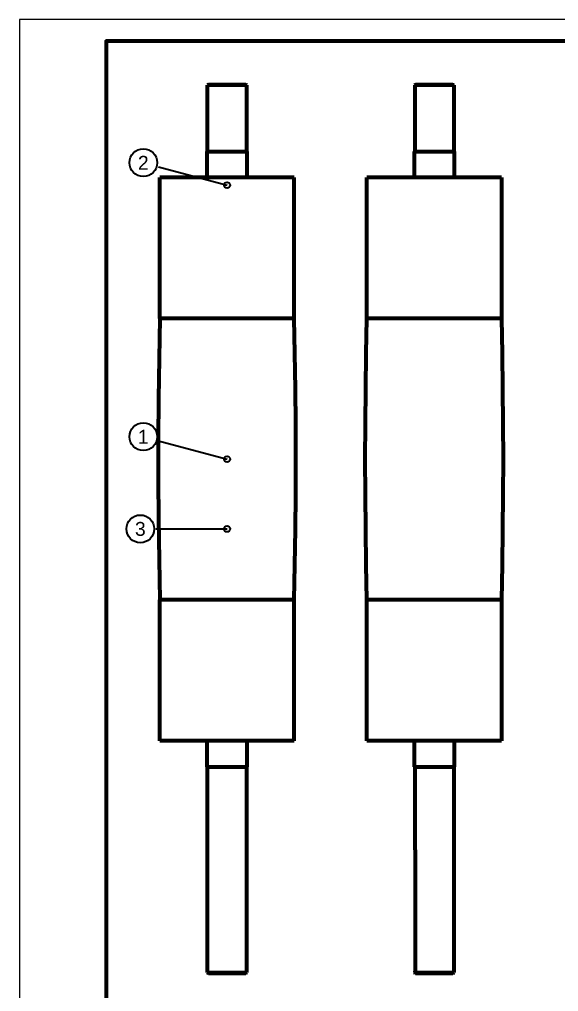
# Model space of a CAD drawing. Header units: millimetres. Extents: x 0 to 594, y 0 to 420.
# Drawn here: x 0 to 124.3, y 195.6 to 420 of the extents above; entities that cross this region are included whole.
import ezdxf
from ezdxf.enums import TextEntityAlignment as Align

# ---------------------------------------------------------------- set-up
doc = ezdxf.new("R2010")
doc.units = ezdxf.units.MM
doc.styles.add('GOST', font='Arial')

msp = doc.modelspace()

# ---------------------------------------------------------------- linework, layer by layer
at = {"color": 1, "lineweight": 70}
for p, q in [((43.58, 405), (43.38, 404.8)), ((43.49, 404.8), (43.38, 404.8)), ((43.38, 389.5), (43.38, 404.8)), ((43.83, 404.8), (43.49, 404.8)), ((43.58, 405), (43.69, 405)), ((43.69, 405), (44.01, 405)), ((44.36, 404.8), (43.83, 404.8)), ((44.01, 405), (44.52, 405)), ((45.08, 404.8), (44.36, 404.8)), ((44.52, 405), (45.2, 405)), ((45.93, 404.8), (45.08, 404.8)), ((45.2, 405), (46.02, 405)), ((46.88, 404.8), (45.93, 404.8)), ((46.02, 405), (46.93, 405)), ((47.88, 404.8), (46.88, 404.8)), ((46.93, 405), (47.88, 405)), ((47.88, 405), (48.84, 405)), ((48.88, 404.8), (47.88, 404.8)), ((48.84, 405), (49.75, 405)), ((49.83, 404.8), (48.88, 404.8)), ((49.75, 405), (50.56, 405)), ((50.69, 404.8), (49.83, 404.8)), ((50.56, 405), (51.24, 405)), ((51.4, 404.8), (50.69, 404.8)), ((51.24, 405), (51.76, 405)), ((51.94, 404.8), (51.4, 404.8)), ((51.76, 405), (52.07, 405)), ((52.27, 404.8), (51.94, 404.8)), ((52.07, 405), (52.18, 405)), ((52.38, 404.8), (52.18, 405)), ((52.38, 404.8), (52.27, 404.8)), ((52.38, 404.8), (52.38, 389.5)), ((91.36, 405), (91.16, 404.8)), ((91.19, 404.8), (91.16, 404.8)), ((91.16, 404.8), (91.16, 389.5)), ((91.27, 404.8), (91.19, 404.8)), ((91.41, 404.8), (91.27, 404.8)), ((91.36, 405), (91.47, 405)), ((91.61, 404.8), (91.41, 404.8)), ((91.47, 405), (91.79, 405)), ((91.85, 404.8), (91.61, 404.8)), ((91.79, 405), (92.3, 405)), ((92.14, 404.8), (91.85, 404.8)), ((92.48, 404.8), (92.14, 404.8)), ((92.3, 405), (92.98, 405)), ((92.86, 404.8), (92.48, 404.8)), ((93.27, 404.8), (92.86, 404.8)), ((92.98, 405), (93.8, 405)), ((93.71, 404.8), (93.27, 404.8)), ((94.18, 404.8), (93.71, 404.8)), ((93.8, 405), (94.71, 405)), ((94.66, 404.8), (94.18, 404.8)), ((95.16, 404.8), (94.66, 404.8)), ((94.71, 405), (95.66, 405)), ((95.66, 404.8), (95.16, 404.8)), ((95.66, 405), (96.62, 405)), ((96.17, 404.8), (95.66, 404.8)), ((96.66, 404.8), (96.17, 404.8)), ((96.62, 405), (97.53, 405)), ((97.15, 404.8), (96.66, 404.8)), ((97.61, 404.8), (97.15, 404.8)), ((97.53, 405), (98.34, 405)), ((98.06, 404.8), (97.61, 404.8)), ((98.47, 404.8), (98.06, 404.8)), ((98.34, 405), (99.02, 405)), ((98.84, 404.8), (98.47, 404.8)), ((99.18, 404.8), (98.84, 404.8)), ((99.02, 405), (99.54, 405)), ((99.47, 404.8), (99.18, 404.8)), ((99.72, 404.8), (99.47, 404.8)), ((99.54, 405), (99.85, 405)), ((99.91, 404.8), (99.72, 404.8)), ((99.85, 405), (99.96, 405)), ((100.05, 404.8), (99.91, 404.8)), ((99.96, 405), (100.16, 404.8)), ((100.13, 404.8), (100.05, 404.8)), ((100.16, 404.8), (100.13, 404.8)), ((100.16, 404.8), (100.16, 389.5)), ((43.28, 389.5), (43.4, 389.5)), ((43.28, 383.5), (43.28, 389.5)), ((43.4, 389.5), (43.74, 389.5)), ((43.74, 389.5), (44.29, 389.5)), ((44.29, 389.5), (45.01, 389.5)), ((45.01, 389.5), (45.89, 389.5)), ((45.89, 389.5), (46.86, 389.5)), ((46.86, 389.5), (47.88, 389.5)), ((47.88, 389.5), (48.91, 389.5)), ((48.91, 389.5), (49.88, 389.5)), ((49.88, 389.5), (50.75, 389.5)), ((50.75, 389.5), (51.48, 389.5)), ((51.48, 389.5), (52.03, 389.5)), ((52.03, 389.5), (52.37, 389.5)), ((52.37, 389.5), (52.48, 389.5)), ((52.48, 389.5), (52.48, 383.5)), ((91.06, 389.5), (91.09, 389.5)), ((91.06, 389.5), (91.06, 383.5)), ((91.09, 389.5), (91.18, 389.5)), ((91.18, 389.5), (91.32, 389.5)), ((91.32, 389.5), (91.52, 389.5)), ((91.52, 389.5), (91.77, 389.5)), ((91.77, 389.5), (92.07, 389.5)), ((92.07, 389.5), (92.41, 389.5)), ((92.41, 389.5), (92.79, 389.5)), ((92.79, 389.5), (93.21, 389.5)), ((93.21, 389.5), (93.67, 389.5)), ((93.67, 389.5), (94.14, 389.5)), ((94.14, 389.5), (94.64, 389.5)), ((94.64, 389.5), (95.15, 389.5)), ((95.15, 389.5), (95.66, 389.5)), ((95.66, 389.5), (96.18, 389.5)), ((96.18, 389.5), (96.69, 389.5)), ((96.69, 389.5), (97.18, 389.5)), ((97.18, 389.5), (97.66, 389.5)), ((97.66, 389.5), (98.11, 389.5)), ((98.11, 389.5), (98.53, 389.5)), ((98.53, 389.5), (98.91, 389.5)), ((98.91, 389.5), (99.26, 389.5)), ((99.26, 389.5), (99.56, 389.5)), ((99.56, 389.5), (99.81, 389.5)), ((99.81, 389.5), (100, 389.5)), ((100, 389.5), (100.15, 389.5)), ((100.15, 389.5), (100.23, 389.5)), ((100.23, 389.5), (100.26, 389.5)), ((100.26, 389.5), (100.26, 383.5)), ((32.48, 383.5), (32.38, 383.5)), ((32.38, 351), (32.38, 383.5)), ((32.77, 383.5), (32.48, 383.5)), ((33.25, 383.5), (32.77, 383.5)), ((33.92, 383.5), (33.25, 383.5)), ((34.76, 383.5), (33.92, 383.5)), ((35.76, 383.5), (34.76, 383.5)), ((36.92, 383.5), (35.76, 383.5)), ((38.22, 383.5), (36.92, 383.5)), ((39.64, 383.5), (38.22, 383.5)), ((41.16, 383.5), (39.64, 383.5)), ((42.76, 383.5), (41.16, 383.5)), ((44.43, 383.5), (42.76, 383.5)), ((46.15, 383.5), (44.43, 383.5)), ((47.88, 383.5), (46.15, 383.5)), ((49.62, 383.5), (47.88, 383.5)), ((51.33, 383.5), (49.62, 383.5)), ((53, 383.5), (51.33, 383.5)), ((54.61, 383.5), (53, 383.5)), ((56.13, 383.5), (54.61, 383.5)), ((57.55, 383.5), (56.13, 383.5)), ((58.84, 383.5), (57.55, 383.5)), ((60, 383.5), (58.84, 383.5)), ((61.01, 383.5), (60, 383.5)), ((61.85, 383.5), (61.01, 383.5)), ((62.51, 383.5), (61.85, 383.5)), ((62.99, 383.5), (62.51, 383.5)), ((63.28, 383.5), (62.99, 383.5)), ((63.38, 383.5), (63.28, 383.5)), ((63.38, 351), (63.38, 383.5)), ((80.55, 383.5), (80.16, 383.5)), ((80.16, 351), (80.16, 383.5)), ((81.7, 383.5), (80.55, 383.5)), ((83.54, 383.5), (81.7, 383.5)), ((86, 383.5), (83.54, 383.5)), ((88.94, 383.5), (86, 383.5)), ((92.21, 383.5), (88.94, 383.5)), ((95.66, 383.5), (92.21, 383.5)), ((99.11, 383.5), (95.66, 383.5)), ((102.39, 383.5), (99.11, 383.5)), ((105.33, 383.5), (102.39, 383.5)), ((107.78, 383.5), (105.33, 383.5)), ((109.63, 383.5), (107.78, 383.5)), ((110.77, 383.5), (109.63, 383.5)), ((111.16, 383.5), (110.77, 383.5)), ((111.16, 383.5), (111.16, 351)), ((32.38, 351), (32.19, 341.72)), ((32.48, 351), (32.38, 351)), ((32.77, 351), (32.48, 351)), ((33.25, 351), (32.77, 351)), ((33.92, 351), (33.25, 351)), ((34.76, 351), (33.92, 351)), ((35.76, 351), (34.76, 351)), ((36.92, 351), (35.76, 351)), ((38.22, 351), (36.92, 351)), ((39.64, 351), (38.22, 351)), ((41.16, 351), (39.64, 351)), ((42.76, 351), (41.16, 351)), ((44.43, 351), (42.76, 351)), ((46.15, 351), (44.43, 351)), ((47.88, 351), (46.15, 351)), ((49.62, 351), (47.88, 351)), ((51.33, 351), (49.62, 351)), ((53, 351), (51.33, 351)), ((54.61, 351), (53, 351)), ((56.13, 351), (54.61, 351)), ((57.55, 351), (56.13, 351)), ((58.84, 351), (57.55, 351)), ((60, 351), (58.84, 351)), ((61.01, 351), (60, 351)), ((61.85, 351), (61.01, 351)), ((62.51, 351), (61.85, 351)), ((62.99, 351), (62.51, 351)), ((63.28, 351), (62.99, 351)), ((63.38, 351), (63.28, 351)), ((63.55, 342.88), (63.38, 351)), ((79.99, 342.88), (80.16, 351)), ((80.26, 351), (80.16, 351)), ((80.55, 351), (80.26, 351)), ((81.03, 351), (80.55, 351)), ((81.7, 351), (81.03, 351)), ((82.54, 351), (81.7, 351)), ((83.54, 351), (82.54, 351)), ((84.7, 351), (83.54, 351)), ((86, 351), (84.7, 351)), ((87.42, 351), (86, 351)), ((88.94, 351), (87.42, 351)), ((90.54, 351), (88.94, 351)), ((92.21, 351), (90.54, 351)), ((93.93, 351), (92.21, 351)), ((95.66, 351), (93.93, 351)), ((97.4, 351), (95.66, 351)), ((99.11, 351), (97.4, 351)), ((100.78, 351), (99.11, 351)), ((102.39, 351), (100.78, 351)), ((103.91, 351), (102.39, 351)), ((105.33, 351), (103.91, 351)), ((106.62, 351), (105.33, 351)), ((107.78, 351), (106.62, 351)), ((108.79, 351), (107.78, 351)), ((109.63, 351), (108.79, 351)), ((110.29, 351), (109.63, 351)), ((110.77, 351), (110.29, 351)), ((111.06, 351), (110.77, 351)), ((111.16, 351), (111.06, 351)), ((111.16, 351), (111.33, 342.88)), ((32.19, 341.72), (32.06, 332.43)), ((63.67, 334.75), (63.55, 342.88)), ((79.87, 334.75), (79.99, 342.88)), ((111.33, 342.88), (111.45, 334.75)), ((63.75, 326.63), (63.67, 334.75)), ((79.8, 326.63), (79.87, 334.75)), ((111.45, 334.75), (111.53, 326.63)), ((32.06, 332.43), (32, 323.14)), ((63.77, 318.5), (63.75, 326.63)), ((79.77, 318.5), (79.8, 326.63)), ((111.53, 326.63), (111.55, 318.5)), ((32, 323.14), (32, 313.86)), ((63.75, 310.37), (63.77, 318.5)), ((79.8, 310.37), (79.77, 318.5)), ((111.55, 318.5), (111.53, 310.37)), ((32, 313.86), (32.06, 304.57)), ((63.67, 302.25), (63.75, 310.37)), ((79.87, 302.25), (79.8, 310.37)), ((111.53, 310.37), (111.45, 302.25)), ((32.06, 304.57), (32.19, 295.28)), ((63.55, 294.12), (63.67, 302.25)), ((79.99, 294.12), (79.87, 302.25)), ((111.45, 302.25), (111.33, 294.12)), ((32.19, 295.28), (32.38, 286)), ((63.38, 286), (63.55, 294.12)), ((80.16, 286), (79.99, 294.12)), ((111.33, 294.12), (111.16, 286)), ((32.48, 286), (32.38, 286)), ((32.38, 253.5), (32.38, 286)), ((32.77, 286), (32.48, 286)), ((33.25, 286), (32.77, 286)), ((33.92, 286), (33.25, 286)), ((34.76, 286), (33.92, 286)), ((35.76, 286), (34.76, 286)), ((36.92, 286), (35.76, 286)), ((38.22, 286), (36.92, 286)), ((39.64, 286), (38.22, 286)), ((41.16, 286), (39.64, 286)), ((42.76, 286), (41.16, 286)), ((44.43, 286), (42.76, 286)), ((46.15, 286), (44.43, 286)), ((47.88, 286), (46.15, 286)), ((49.62, 286), (47.88, 286)), ((51.33, 286), (49.62, 286)), ((53, 286), (51.33, 286)), ((54.61, 286), (53, 286)), ((56.13, 286), (54.61, 286)), ((57.55, 286), (56.13, 286)), ((58.84, 286), (57.55, 286)), ((60, 286), (58.84, 286)), ((61.01, 286), (60, 286)), ((61.85, 286), (61.01, 286)), ((62.51, 286), (61.85, 286)), ((62.99, 286), (62.51, 286)), ((63.28, 286), (62.99, 286)), ((63.38, 286), (63.28, 286)), ((63.38, 253.5), (63.38, 286)), ((80.26, 286), (80.16, 286)), ((80.16, 253.5), (80.16, 286)), ((80.55, 286), (80.26, 286)), ((81.03, 286), (80.55, 286)), ((81.7, 286), (81.03, 286)), ((82.54, 286), (81.7, 286)), ((83.54, 286), (82.54, 286)), ((84.7, 286), (83.54, 286)), ((86, 286), (84.7, 286)), ((87.42, 286), (86, 286)), ((88.94, 286), (87.42, 286)), ((90.54, 286), (88.94, 286)), ((92.21, 286), (90.54, 286)), ((93.93, 286), (92.21, 286)), ((95.66, 286), (93.93, 286)), ((97.4, 286), (95.66, 286)), ((99.11, 286), (97.4, 286)), ((100.78, 286), (99.11, 286)), ((102.39, 286), (100.78, 286)), ((103.91, 286), (102.39, 286)), ((105.33, 286), (103.91, 286)), ((106.62, 286), (105.33, 286)), ((107.78, 286), (106.62, 286)), ((108.79, 286), (107.78, 286)), ((109.63, 286), (108.79, 286)), ((110.29, 286), (109.63, 286)), ((110.77, 286), (110.29, 286)), ((111.06, 286), (110.77, 286)), ((111.16, 286), (111.06, 286)), ((111.16, 286), (111.16, 253.5)), ((32.48, 253.5), (32.38, 253.5)), ((32.77, 253.5), (32.48, 253.5)), ((33.25, 253.5), (32.77, 253.5)), ((33.92, 253.5), (33.25, 253.5)), ((34.76, 253.5), (33.92, 253.5)), ((35.76, 253.5), (34.76, 253.5)), ((36.92, 253.5), (35.76, 253.5)), ((38.22, 253.5), (36.92, 253.5)), ((39.64, 253.5), (38.22, 253.5)), ((41.16, 253.5), (39.64, 253.5)), ((42.76, 253.5), (41.16, 253.5)), ((44.43, 253.5), (42.76, 253.5)), ((43.28, 247.5), (43.28, 253.5)), ((46.15, 253.5), (44.43, 253.5)), ((47.88, 253.5), (46.15, 253.5)), ((49.62, 253.5), (47.88, 253.5)), ((51.33, 253.5), (49.62, 253.5)), ((53, 253.5), (51.33, 253.5)), ((52.48, 253.5), (52.48, 247.5)), ((54.61, 253.5), (53, 253.5)), ((56.13, 253.5), (54.61, 253.5)), ((57.55, 253.5), (56.13, 253.5)), ((58.84, 253.5), (57.55, 253.5)), ((60, 253.5), (58.84, 253.5)), ((61.01, 253.5), (60, 253.5)), ((61.85, 253.5), (61.01, 253.5)), ((62.51, 253.5), (61.85, 253.5)), ((62.99, 253.5), (62.51, 253.5)), ((63.28, 253.5), (62.99, 253.5)), ((63.38, 253.5), (63.28, 253.5)), ((80.55, 253.5), (80.16, 253.5)), ((81.7, 253.5), (80.55, 253.5)), ((83.54, 253.5), (81.7, 253.5)), ((86, 253.5), (83.54, 253.5)), ((88.94, 253.5), (86, 253.5)), ((92.21, 253.5), (88.94, 253.5)), ((91.06, 253.5), (91.06, 247.5)), ((95.66, 253.5), (92.21, 253.5)), ((99.11, 253.5), (95.66, 253.5)), ((102.39, 253.5), (99.11, 253.5)), ((100.26, 253.5), (100.26, 247.5)), ((105.33, 253.5), (102.39, 253.5)), ((107.78, 253.5), (105.33, 253.5)), ((109.63, 253.5), (107.78, 253.5)), ((110.77, 253.5), (109.63, 253.5)), ((111.16, 253.5), (110.77, 253.5)), ((43.28, 247.5), (43.4, 247.5)), ((43.38, 200), (43.38, 247.5)), ((43.4, 247.5), (43.74, 247.5)), ((43.74, 247.5), (44.29, 247.5)), ((44.29, 247.5), (45.01, 247.5)), ((45.01, 247.5), (45.89, 247.5)), ((45.89, 247.5), (46.86, 247.5)), ((46.86, 247.5), (47.88, 247.5)), ((47.88, 247.5), (48.91, 247.5)), ((48.91, 247.5), (49.88, 247.5)), ((49.88, 247.5), (50.75, 247.5)), ((50.75, 247.5), (51.48, 247.5)), ((51.48, 247.5), (52.03, 247.5)), ((52.03, 247.5), (52.37, 247.5)), ((52.37, 247.5), (52.48, 247.5)), ((52.38, 247.5), (52.38, 200)), ((91.06, 247.5), (91.09, 247.5)), ((91.09, 247.5), (91.18, 247.5)), ((91.16, 247.5), (91.16, 228.3)), ((91.18, 247.5), (91.32, 247.5)), ((91.32, 247.5), (91.52, 247.5)), ((91.52, 247.5), (91.77, 247.5)), ((91.77, 247.5), (92.07, 247.5)), ((92.07, 247.5), (92.41, 247.5)), ((92.41, 247.5), (92.79, 247.5)), ((92.79, 247.5), (93.21, 247.5)), ((93.21, 247.5), (93.67, 247.5)), ((93.67, 247.5), (94.14, 247.5)), ((94.14, 247.5), (94.64, 247.5)), ((94.64, 247.5), (95.15, 247.5)), ((95.15, 247.5), (95.66, 247.5)), ((95.66, 247.5), (96.18, 247.5)), ((96.18, 247.5), (96.69, 247.5)), ((96.69, 247.5), (97.18, 247.5)), ((97.18, 247.5), (97.66, 247.5)), ((97.66, 247.5), (98.11, 247.5)), ((98.11, 247.5), (98.53, 247.5)), ((98.53, 247.5), (98.91, 247.5)), ((98.91, 247.5), (99.26, 247.5)), ((99.26, 247.5), (99.56, 247.5)), ((99.56, 247.5), (99.81, 247.5)), ((99.81, 247.5), (100, 247.5)), ((100, 247.5), (100.15, 247.5)), ((100.15, 247.5), (100.23, 247.5)), ((100.16, 247.5), (100.16, 200)), ((100.23, 247.5), (100.26, 247.5)), ((91.17, 228.3), (91.16, 228.3)), ((91.16, 228.3), (91.16, 228.3)), ((91.18, 228.3), (91.17, 228.3)), ((91.17, 228.3), (91.17, 228.3)), ((91.19, 228.3), (91.18, 228.3)), ((91.18, 228.3), (91.18, 228.3)), ((91.21, 228.3), (91.19, 228.3)), ((91.22, 228.3), (91.21, 228.3)), ((91.24, 228.3), (91.22, 228.3)), ((91.25, 228.3), (91.24, 228.3)), ((91.27, 228.3), (91.25, 228.3)), ((91.29, 228.3), (91.27, 228.3)), ((91.31, 228.3), (91.29, 228.3)), ((91.34, 228.3), (91.31, 228.3)), ((91.34, 200.3), (91.34, 228.3)), ((43.38, 200), (43.49, 200)), ((43.58, 199.8), (43.38, 200)), ((43.49, 200), (43.83, 200)), ((43.69, 199.8), (43.58, 199.8)), ((44.01, 199.8), (43.69, 199.8)), ((43.83, 200), (44.36, 200)), ((44.52, 199.8), (44.01, 199.8)), ((44.36, 200), (45.08, 200)), ((45.2, 199.8), (44.52, 199.8)), ((45.08, 200), (45.93, 200)), ((46.02, 199.8), (45.2, 199.8)), ((45.93, 200), (46.88, 200)), ((46.93, 199.8), (46.02, 199.8)), ((46.88, 200), (47.88, 200)), ((47.88, 199.8), (46.93, 199.8)), ((47.88, 200), (48.88, 200)), ((48.84, 199.8), (47.88, 199.8)), ((49.75, 199.8), (48.84, 199.8)), ((48.88, 200), (49.83, 200)), ((50.56, 199.8), (49.75, 199.8)), ((49.83, 200), (50.69, 200)), ((51.24, 199.8), (50.56, 199.8)), ((50.69, 200), (51.4, 200)), ((51.76, 199.8), (51.24, 199.8)), ((51.4, 200), (51.94, 200)), ((52.07, 199.8), (51.76, 199.8)), ((51.94, 200), (52.27, 200)), ((52.18, 199.8), (52.07, 199.8)), ((52.18, 199.8), (52.38, 200)), ((52.27, 200), (52.38, 200)), ((91.16, 200.3), (91.16, 200.3)), ((91.16, 200.3), (91.17, 200.3)), ((91.16, 200.3), (91.16, 200)), ((91.16, 200), (91.19, 200)), ((91.36, 199.8), (91.16, 200)), ((91.17, 200.3), (91.17, 200.3)), ((91.17, 200.3), (91.18, 200.3)), ((91.18, 200.3), (91.18, 200.3)), ((91.18, 200.3), (91.19, 200.3)), ((91.19, 200.3), (91.21, 200.3)), ((91.19, 200), (91.27, 200)), ((91.21, 200.3), (91.22, 200.3)), ((91.22, 200.3), (91.24, 200.3)), ((91.24, 200.3), (91.25, 200.3)), ((91.25, 200.3), (91.27, 200.3)), ((91.27, 200.3), (91.29, 200.3)), ((91.27, 200), (91.41, 200)), ((91.29, 200.3), (91.31, 200.3)), ((91.31, 200.3), (91.34, 200.3)), ((91.47, 199.8), (91.36, 199.8)), ((91.41, 200), (91.61, 200)), ((91.79, 199.8), (91.47, 199.8)), ((91.61, 200), (91.85, 200)), ((92.3, 199.8), (91.79, 199.8)), ((91.85, 200), (92.14, 200)), ((92.14, 200), (92.48, 200)), ((92.98, 199.8), (92.3, 199.8)), ((92.48, 200), (92.86, 200)), ((92.86, 200), (93.27, 200)), ((93.8, 199.8), (92.98, 199.8)), ((93.27, 200), (93.71, 200)), ((93.71, 200), (94.18, 200)), ((94.71, 199.8), (93.8, 199.8)), ((94.18, 200), (94.66, 200)), ((94.66, 200), (95.16, 200)), ((95.66, 199.8), (94.71, 199.8)), ((95.16, 200), (95.66, 200)), ((95.66, 200), (96.17, 200)), ((96.62, 199.8), (95.66, 199.8)), ((96.17, 200), (96.66, 200)), ((97.53, 199.8), (96.62, 199.8)), ((96.66, 200), (97.15, 200)), ((97.15, 200), (97.61, 200)), ((98.34, 199.8), (97.53, 199.8)), ((97.61, 200), (98.06, 200)), ((98.06, 200), (98.47, 200)), ((99.02, 199.8), (98.34, 199.8)), ((98.47, 200), (98.84, 200)), ((98.84, 200), (99.18, 200)), ((99.54, 199.8), (99.02, 199.8)), ((99.18, 200), (99.47, 200)), ((99.47, 200), (99.72, 200)), ((99.85, 199.8), (99.54, 199.8)), ((99.72, 200), (99.91, 200)), ((99.96, 199.8), (99.85, 199.8)), ((99.91, 200), (100.05, 200)), ((99.96, 199.8), (100.16, 200)), ((100.05, 200), (100.13, 200)), ((100.13, 200), (100.16, 200))]:
    msp.add_line(p, q, dxfattribs=at)
at = {"color": 7, "lineweight": 35}
for p, q in [((32.04, 385.99), (47.88, 381.75)), ((32.04, 322.74), (47.88, 318.5)), ((31.48, 302.4), (47.88, 302.4))]:
    msp.add_line(p, q, dxfattribs=at)
at = {"color": 7, "lineweight": 25}
msp.add_lwpolyline([(0, 0), (594, 0), (594, 420), (0, 420)], close=True, dxfattribs=at)
at = {"color": 7, "lineweight": 70}
msp.add_lwpolyline([(20, 5), (589, 5), (589, 415), (20, 415)], close=True, dxfattribs=at)
at = {"color": 7, "lineweight": 35}
for centre, radius in [((28.56, 386.93), 3.2), ((47.88, 381.75), 0.7), ((28.56, 323.67), 3.2), ((47.88, 318.5), 0.7), ((27.88, 302.4), 3.2), ((47.88, 302.4), 0.7)]:
    msp.add_circle(centre, radius, dxfattribs=at)

# ---------------------------------------------------------------- texts
at = {"color": 7, "style": 'GOST'}
for s, p in [('2', (28.56, 386.93)), ('1', (28.56, 323.67)), ('3', (27.88, 302.4))]:
    msp.add_text(s, height=3.2, dxfattribs=at).set_placement(p, align=Align.MIDDLE)

doc.saveas('drawing.dxf')
